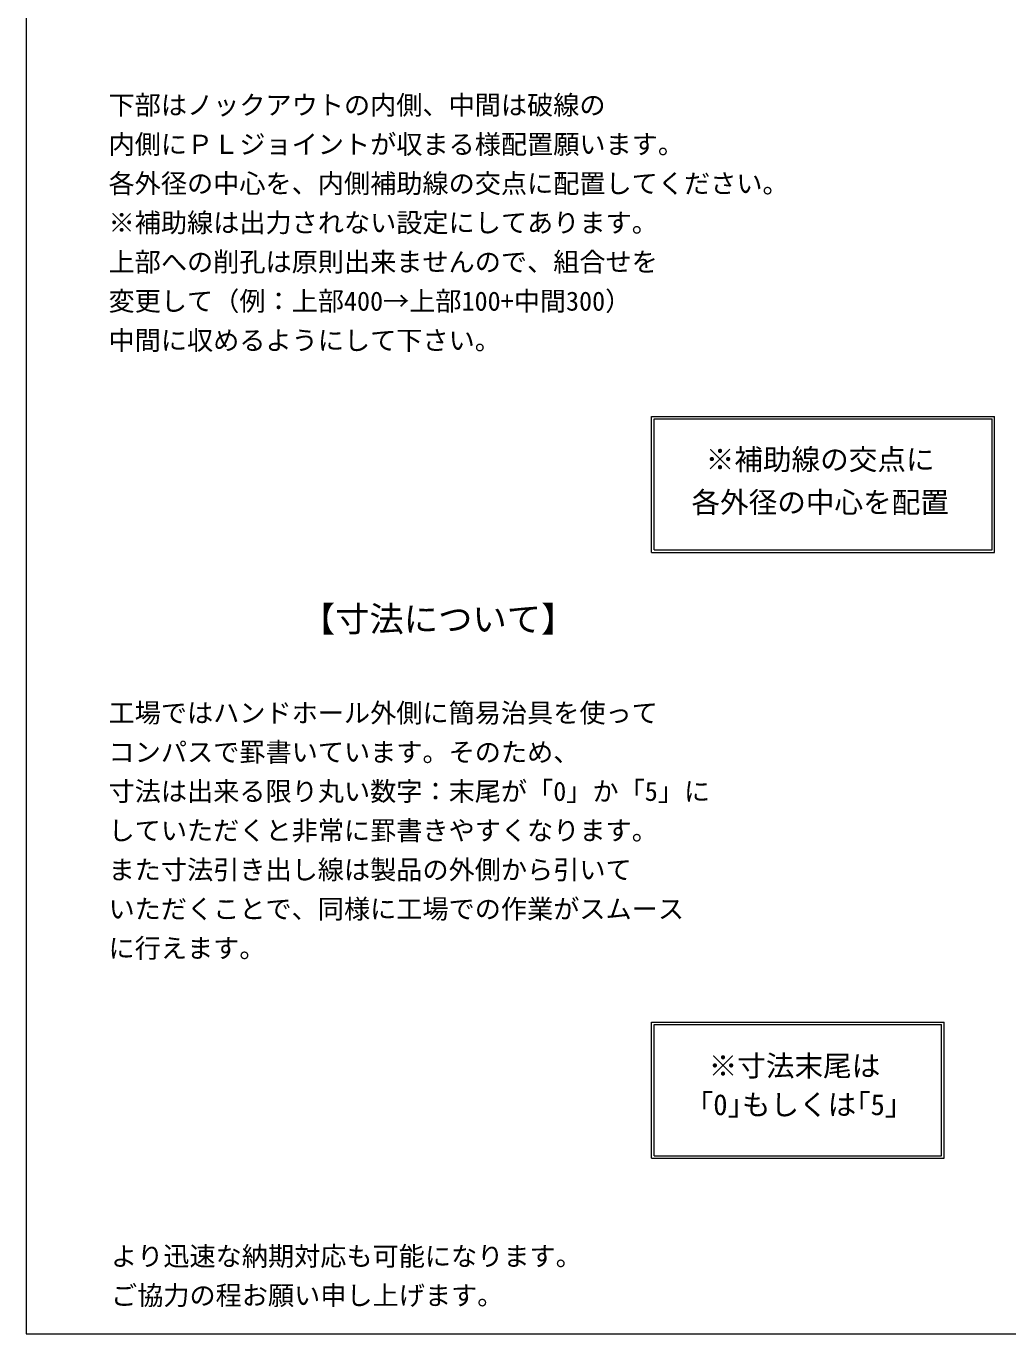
# Model space of a CAD drawing. Units: millimetres, scale not verified. Extents: x -4890 to 18490, y -2282 to 2282.
# Drawn here: x -4890 to -2944, y -1993 to 600 of the extents above; entities that cross this region are included whole.
import ezdxf
from ezdxf.enums import TextEntityAlignment as Align

# ---------------------------------------------------------------- set-up
doc = ezdxf.new("R2010")
doc.units = ezdxf.units.MM
doc.header["$LTSCALE"] = 10
for name, color, linetype, lineweight in [('0-2_waku', 7, 'Continuous', 18), ('0-8_uchigawa', 6, 'Continuous', 18), ('0-D_文字１', 7, 'Continuous', 18)]:
    doc.layers.add(name, color=color, linetype=linetype, lineweight=lineweight)
doc.styles.add('ＭＳ ゴシック', font='')
doc.styles.get('ＭＳ ゴシック').set_extended_font_data('MS Gothic')

msp = doc.modelspace()

# ---------------------------------------------------------------- linework, layer by layer
at = {"layer": '0-2_waku'}
for p, q in [((-4890, 2282.05), (-4890, -1992.95)), ((-4890, -1992.95), (-1830, -1992.95)), ((-4890, -1992.95), (-1830, -1992.95)), ((-4890, -1992.95), (-1830, -1992.95)), ((-4890, -1992.95), (-1830, -1992.95))]:
    msp.add_line(p, q, dxfattribs=at)
at = {"layer": '0-8_uchigawa'}
for p, q in [((-3650.47, -443.44), (-3650.47, -173.44)), ((-3650.47, -173.44), (-2970.47, -173.44)), ((-3645.47, -438.44), (-3645.47, -178.44)), ((-3645.47, -178.44), (-2975.47, -178.44)), ((-2975.47, -438.44), (-2975.47, -178.44)), ((-2970.47, -443.44), (-2970.47, -173.44)), ((-3645.47, -438.44), (-2975.47, -438.44)), ((-3650.47, -443.44), (-2970.47, -443.44)), ((-3650.47, -1374.66), (-3070.47, -1374.66)), ((-3650.47, -1644.66), (-3650.47, -1374.66)), ((-3645.47, -1379.66), (-3075.47, -1379.66)), ((-3645.47, -1639.66), (-3645.47, -1379.66)), ((-3075.47, -1639.66), (-3075.47, -1379.66)), ((-3070.47, -1644.66), (-3070.47, -1374.66)), ((-3650.47, -1644.66), (-3070.47, -1644.66)), ((-3645.47, -1639.66), (-3075.47, -1639.66))]:
    msp.add_line(p, q, dxfattribs=at)

# ---------------------------------------------------------------- texts
at = {"layer": '0-D_文字１', "style": 'ＭＳ ゴシック'}
for s, height, p in [('下部はノックアウトの内側、中間は破線の', 38.01, (-4726.7, 413.52)), ('内側にＰＬジョイントが収まる様配置願います。', 38.01, (-4726.7, 335.76)), ('各外径の中心を、内側補助線の交点に配置してください。', 38.01, (-4726.7, 258)), ('※補助線は出力されない設定にしてあります。', 38.01, (-4726.7, 180.24)), ('上部への削孔は原則出来ませんので、組合せを', 38.01, (-4726.7, 102.48)), ('変更して（例：上部400→上部100+中間300）', 38.01, (-4726.7, 24.72)), ('中間に収めるようにして下さい。', 38.01, (-4726.7, -53.04)), (' ※補助線の交点に', 41.57, (-3571.37, -292.08)), ('各外径の中心を配置', 41.57, (-3571.37, -377.13)), ('【寸法について】', 49.88, (-4345.66, -615.28)), ('工場ではハンドホール外側に簡易治具を使って', 38.01, (-4726.7, -791.91)), ('コンパスで罫書いています。そのため、', 38.01, (-4726.7, -869.67)), ('寸法は出来る限り丸い数字：末尾が「0」か「5」に', 38.01, (-4726.7, -947.43)), ('していただくと非常に罫書きやすくなります。', 38.01, (-4726.7, -1025.19)), ('また寸法引き出し線は製品の外側から引いて', 38.01, (-4726.7, -1102.95)), ('いただくことで、同様に工場での作業がスムース', 38.01, (-4726.7, -1180.71)), ('に行えます。', 38.01, (-4726.7, -1258.47)), ('※寸法末尾は', 41.57, (-3537.17, -1494.67)), ('「0｣もしくは｢5｣', 41.57, (-3584.78, -1571.69)), ('より迅速な納期対応も可能になります。\u3000', 38.01, (-4721.86, -1869.37)), ('ご協力の程お願い申し上げます。', 38.01, (-4721.86, -1947.13))]:
    msp.add_text(s, height=height, dxfattribs=at).set_placement(p, align=Align.BOTTOM_LEFT)

doc.saveas('drawing.dxf')
